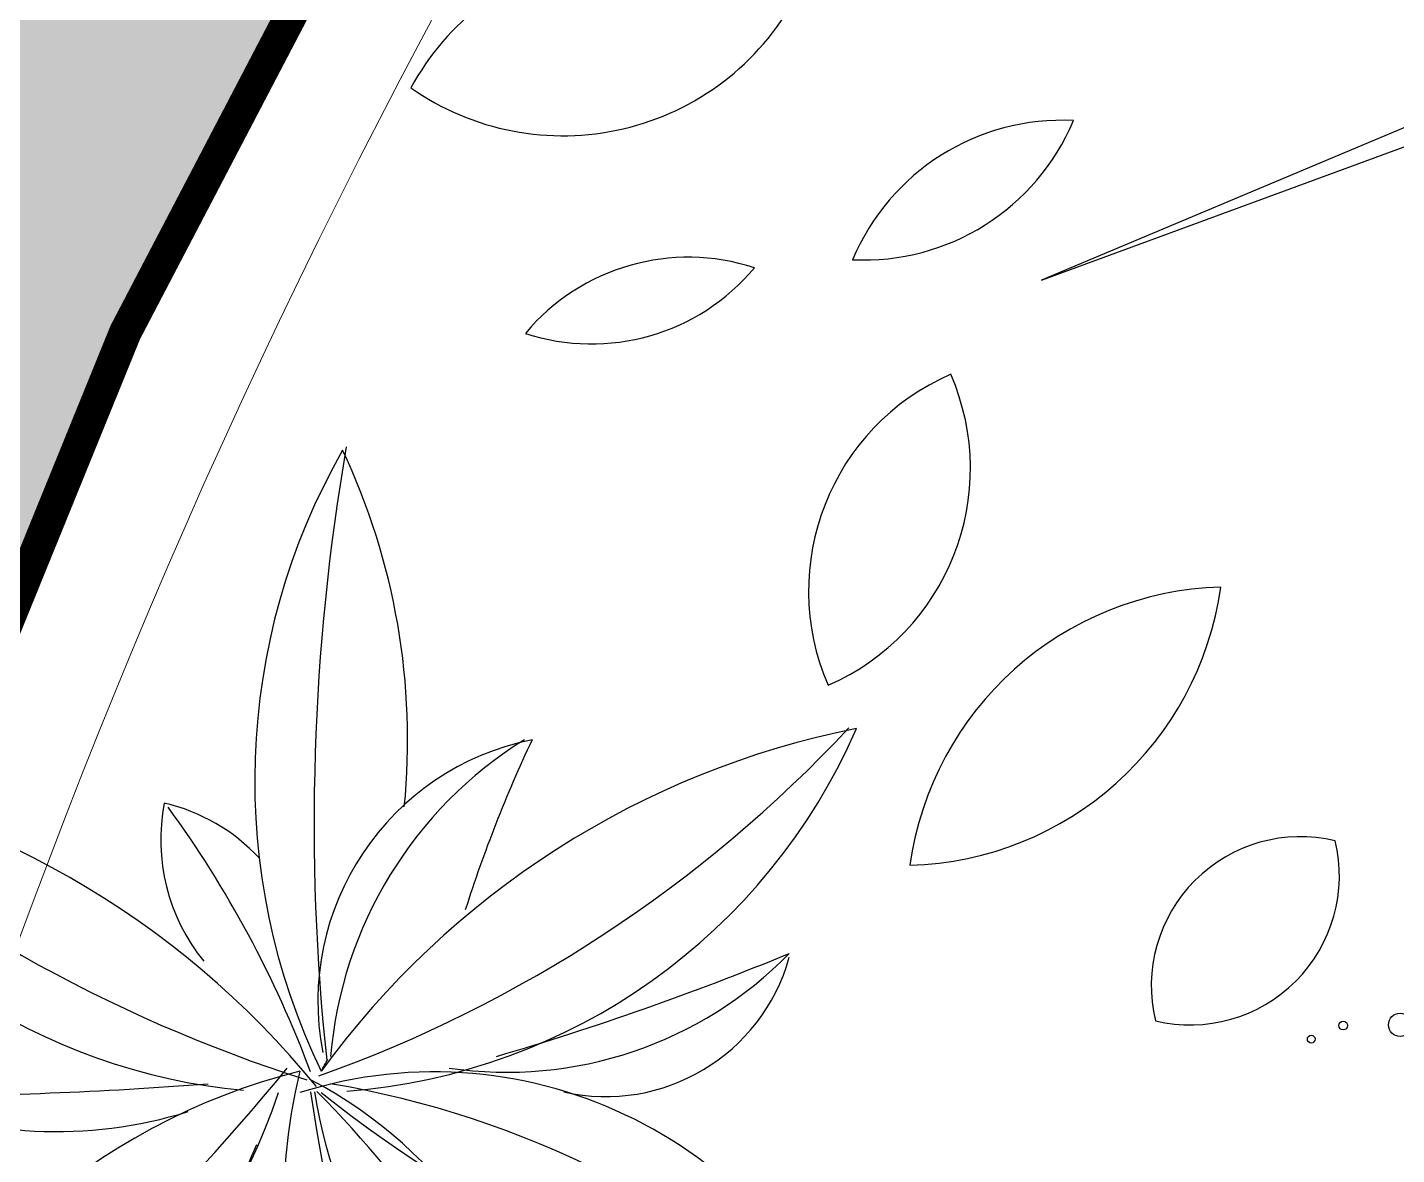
# Model space of a CAD drawing. Header units: millimetres. Extents: x -1030105 to 906887, y -616134 to 1220667.
# Drawn here: x -100338 to -98231, y 561622 to 563357 of the extents above; entities that cross this region are included whole.
import ezdxf

# ---------------------------------------------------------------- set-up
doc = ezdxf.new("R2010")
doc.units = ezdxf.units.MM
doc.header["$MEASUREMENT"] = 0
doc.linetypes.add('DASHED', pattern=[0.75, 0.5, -0.25])
doc.layers.add('A-Furniture', color=143, linetype='Continuous')
doc.layers.add('A-Tree', color=98, linetype='Continuous')
doc.layers.add('A-Wall', color=6, linetype='Continuous', lineweight=9)

# ---------------------------------------------------------------- blocks, each defined once
blk = doc.blocks.new('FUR')
at = {"layer": 'A-Furniture'}
blk.add_spline([(-46363.2046159654, 38182.85801342491), (-48352.45049999998, 38723.47072861483), (-50738.45049999998, 38177.97072861483), (-51361.95049999998, 36516.97072861483), (-50932.45049999998, 34079.47072861483), (-50064.45049999998, 32040.47072861483), (-50421.45049999998, 30984.47072861483), (-51847.95049999998, 29642.97072861483), (-52520.45049999998, 28301.97072861483), (-51538.45049999998, 26725.97072861483), (-50124.45049999998, 25889.47072861483), (-50094.95049999998, 24970.97072861483), (-52639.45049999998, 24598.97072861483), (-55764.95049999998, 24190.97072861483), (-58101.45049999998, 22242.47072861483), (-58906.45049999998, 18981.47072861483), (-56698.45049999998, 16186.47072861483), (-53354.95049999998, 16334.47072861483), (-51777.45049999998, 19442.47072861483), (-50750.45049999998, 19799.47072861483), (-49707.95049999998, 18980.47072861483), (-48063.95049999998, 17525.97072861483), (-44521.95049999998, 19754.47072861483), (-45333.45049999998, 23058.97072861483), (-45063.45049999998, 25559.47072861483), (-44006.95049999998, 26674.97072861483), (-42619.95049999998, 29779.47072861483), (-44288.45049999998, 31022.47072861483), (-44768.45049999998, 31763.97072861483), (-44666.95049999998, 32855.97072861483), (-43949.45049999998, 34829.47072861483), (-44667.45049999998, 36917.97072861483), (-46363.20461596519, 38182.85801342502)], degree=3, dxfattribs=at)
blk = doc.blocks.new('12PPLT11')
at = {"color": 0, "linetype": 'ByBlock'}
for p, q in [((-0.1132836656112204, -0.1442032113619689), (-0.2973929989445878, -0.2216018780286504)), ((-0.2973929989445878, -0.2216018780286504), (-0.1062476656112494, -0.1512394613619676))]:
    blk.add_line(p, q, dxfattribs=at)
for centre, radius, start, end in [((-0.4068282489446347, -0.2036111280286832), 0.07279833333333333, 54.97446300017218, 151.3792250010594), ((-0.4289492489446047, -0.109125711361969), 0.07279833333333333, 234.9744630001721, 331.3792250010594), ((-0.3462229156112855, -0.1535553780286705), 0.06249758333333334, 267.1724340003306, 337.236468999614), ((-0.2916762489445546, -0.2401590446953321), 0.06249758333333334, 87.17243400033057, 157.236468999614), ((-0.3944963322779813, -0.2736659613620134), 0.05835274999999999, 71.81924599980185, 140.0817599987332), ((-0.421043582277882, -0.1807817113619876), 0.05835274999999999, 251.8192459998019, 320.0817599987332), ((-0.296434582277918, -0.307076711362015), 0.06498733333333333, 113.47529200124, 203.4559599996687), ((-0.3819396656112986, -0.2733360446953554), 0.06498733333333333, 293.47529200124, 23.45595999966874), ((-0.3360968322779172, -0.2936292946953358), 0.08883749999999999, 271.6327640001786, 352.0267889979866), ((-0.2455868322779224, -0.3947534613619723), 0.08883749999999999, 91.63276400017855, 172.0267889979866), ((-0.2261904989445611, -0.4156024613619707), 0.04104691666666667, 76.54190600001937, 193.4774259998473), ((-0.2565539989445824, -0.3852491280286472), 0.04104691666666667, 256.5419060000193, 13.4774259998473)]:
    blk.add_arc(centre, radius, start, end, dxfattribs=at)
blk = doc.blocks.new('C2')
at = {"layer": 'A-Tree', "color": 8}
for centre, radius, start, end in [((597.8066810533492, 647.4478162748856), 512.9644939609045, 150.2411395785226, 205.8089924024951), ((1840.520802863575, 614.663511470193), 1710.013328275341, 170.2399811561488, 186.1147769933549), ((-319.6332879893016, 679.0836772795301), 522.1291424384847, 354.3326332317999, 25.28039436258732), ((-212.9250783589523, 1393.706720260845), 1033.274465553102, 289.6317747364299, 316.9415872008503), ((678.9583471508013, 29.49553686170839), 671.2071327478785, 101.2486208017848, 143.9898653391894), ((119.8017681216515, 874.5129376781988), 467.1576890094693, 274.4072576754843, 336.4430840679565), ((339.0637494305702, 477.7074091385002), 205.6003621570023, 101.4267094931179, 190.9876748326544), ((460.7013213895043, 408.7795932609588), 318.5844515836241, 121.9055202391609, 175.1858926215441), ((1238.200356553214, 234.6638037646771), 1039.70912533752, 154.6853166608095, 162.4500908880103), ((-394.1196820032856, -16.28424253803678), 678.7830739472802, 39.14999690914021, 81.38898289978646), ((119.8017681216515, 874.5129376781988), 467.1576890094693, 208.0484010644241, 264.6491229276512), ((473.6763151883424, 1516.111589349457), 1152.672504959493, 228.5744525952278, 252.384215517872), ((161.3379898599887, 602.3140435382957), 148.8271279052569, 169.1166209036329, 218.9555886236376), ((-17.29247572167515, 489.9658467163681), 144.1551195271773, 42.83736663617832, 76.97863792041294), ((-675.6265686209008, 122.8727199833374), 857.8705761906325, 20.51383794556775, 36.02424014850644), ((278.738285768326, 727.5477068470209), 304.278219035058, 261.6388708216413, 315.6255062312309), ((-362.4759722851959, 2596.584024063079), 2251.977424759328, 286.3355012364549, 292.4150150611594), ((354.8739890010984, 551.3400760767981), 146.7974213737446, 257.3556793837414, 344.3532487187752), ((-319.6332879893016, 679.0836772795301), 522.1291424384847, 330.7697376170311, 331.9367160107736), ((240.827546373308, -57.77903458592482), 496.9278064683223, 104.1284180658103, 160.1467714826719), ((-1212.861913616427, 1507.635573408741), 1708.312600899444, 305.4463593761205, 320.7381539293926), ((553.2720437054159, 318.8653606564039), 446.3301478634169, 166.3602607862572, 232.9473873304876), ((222.8508834598761, 78.65597689687274), 344.823888887098, 19.43419249484991, 107.435705152585), ((-189.9491252961816, 3449.078696529206), 3043.983831225277, 269.91002825064, 274.5019943887826), ((-34.96195786917815, 106.5881998699042), 350.9507541514024, 6.507278463115689, 62.36089659900944), ((18.22038746716134, -322.4153765899828), 747.4321797232111, 46.14831984268555, 80.37107364285058), ((-321.3298327564044, 547.7226396792103), 446.9018688599547, 282.2423311989974, 341.7320937913137), ((-67.36023888764612, 715.2663625454297), 337.6292509965691, 246.7315023999685, 287.3970904032515), ((1308.343660235485, 576.0264644791023), 1192.382886922759, 188.0958949225132, 210.722578142023), ((486.077814778153, 461.5422813013429), 359.2264137293816, 188.5552242675603, 241.3288961956136), ((-509.9640583559885, -226.3472040423658), 903.3571745151023, 24.75992225526024, 44.64727991474892), ((776.6502670997143, 1214.233641913161), 1030.057604216278, 231.5416259423199, 257.1763624081367), ((423.9871086181593, 217.0607059827889), 369.8270333400882, 155.9892964331983, 202.8399613678449), ((921.5218744179001, 133.2178408322507), 840.488187284618, 165.0603950652925, 184.073746994936), ((207.7481049136404, 208.9563885416137), 186.2569995667042, 154.5275994809214, 228.0163014909153), ((-394.1196820032856, -16.28424253803678), 678.7830739472802, 358.2221592825441, 17.85830694949557)]:
    blk.add_arc(centre, radius, start, end, dxfattribs=at)
blk = doc.blocks.new('CAY8')
at = {"color": 0, "linetype": 'ByBlock'}
for centre, radius in [((31.48148599150772, 518.0783178529473), 2.131378200259296), ((50.36470363338049, 515.3824966244883), 2.431098301469456), ((77.3407325483222, 499.5445846276652), 6.40257541686573)]:
    blk.add_circle(centre, radius, dxfattribs=at)
blk = doc.blocks.new('CÂY')
at = {"layer": 'A-Tree', "color": 8, "ltscale": 10}
for name, p, xscale, yscale, zscale in [('12PPLT11', (-7918.139272576766, 55097.5177320498), 5600, 5600, 5600), ('C2', (-10964.17910883769, 51790.80491741677), 2, 2, 2)]:
    blk.add_blockref(name, p, dxfattribs=dict(at, xscale=xscale, yscale=yscale, zscale=zscale))
at = {"layer": 'A-Tree', "color": 8, "ltscale": 10, "xscale": 2.803183510899544, "yscale": 2.803183510899544, "zscale": 2.803183510899544, "rotation": 31.14823041759436}
blk.add_blockref('CAY8', (-8492.726565111967, 51399.82218177477), dxfattribs=at)
blk = doc.blocks.new('BỐ TRÍ LAY OUT')
at = {"layer": 'A-Furniture', "color": 3}
for name, p in [('CÂY', (4286.75486311756, 4469.288343299762)), ('FUR', (48783.7433631176, 18654.71482977469))]:
    blk.add_blockref(name, p, dxfattribs=at)
blk = doc.blocks.new('TƯỜNG KIẾN TRÚC')
at = {"color": 0}
blk.add_lwpolyline([(-59109.45050007258, -10951.41178502212, 0.3007712608834658), (-59433.48834112042, -20977.9515451272, -0.1109267746102993), (-58324.95049999893, -25392.9117849312, 0.2744959358900485), (-54764.67693125011, -30745.50201954215), (-54870.07724847212, -30916.70735113195, -0.2737434813125313), (-58524.82350961678, -25400.4982577007, 0.110781498324218), (-59608.28799956816, -21075.5089369925, -0.3003100924078351), (-59276.732707736, -10841.56509468262, 0.1203599662711941), (-56712.10026304639, -2725.501215154189, -0.428868107866043), (-44402.02985209874, 7806.991538148141), (-44422.95049881186, 7608.088214958785, 0.4288927192910423), (-56512.45050001712, -2737.411785252159, -0.1204783687929575)], format="xyb", close=True, dxfattribs=at)
blk = doc.blocks.new('KIẾN TRÚC')
h = blk.add_hatch(color=9)
h.dxf.hatch_style = 1
edge = h.paths.add_edge_path(flags=16)
edge.add_line((62281.95049999998, 27412.02927138517), (55232.82389649404, 27412.02927138505))
edge.add_arc((32545.50878812408, 30716.66293956665), 22926.72829924391, 284.53695158247865, 351.7125813344091, ccw=False)
edge.add_line((38300.21700792988, 8523.911784915952), (13217.51784992669, 8523.911784910597))
edge.add_arc((23753.10182550838, 24110.84943410289), 18813.58963585476, 227.7677182561868, 235.9442986410003, ccw=False)
edge.add_arc((7788.819823088517, 12733.3910908635), 4187.039666959467, 236.0590124962323, 322.4360737019827, ccw=False)
edge.add_arc((13873.5970987339, 18503.25729619298), 12505.26566685072, 190.8327360748526, 227.6605687844487, ccw=False)
edge.add_arc((25477.52443721271, 20792.18331255531), 24332.69085544715, 180.6832153365221, 190.991126688788, ccw=False)
edge.add_arc((3282.93561756362, 20557.21277457592), 2137.084471138149, 101.08076224722828, 181.479400931386, ccw=False)
edge.add_line((2872.204064266523, 22654.45611475036), (4986.06665855035, 23013.11448664329))
edge.add_arc((28039.69241930227, 24288.4119512235), 23088.87273861522, 153.2014320220877, 183.1663029992741, ccw=False)
edge.add_arc((10232.26976538847, 40544.64471371844), 6483.106001901682, 182.8401094538115, 244.3962742115525, ccw=False)
edge.add_arc((-6425.00274742386, 39970.86676714511), 10185.26120742048, 1.420812516492314, 26.70695635716553)
edge.add_arc((10590.58143904217, 49414.25633883046), 9292.69259551461, 144.7133172211654, 211.5754885360199, ccw=False)
edge.add_arc((-12326.15115191392, 64090.21360378864), 17935.64217367859, 328.7375359512051, 356.1899532233969)
edge.add_arc((16735.32676788772, 62308.59922571364), 11181.04393981935, 84.1243873636841, 176.9761863570094, ccw=False)
edge.add_arc((20708.98128665387, 99752.52490135818), 26473.21942281876, 263.8653720447036, 288.4869561324928)
edge.add_arc((35667.35201082098, 54479.70646712999), 21207.13938727637, 73.35106851793267, 108.03023985438841, ccw=False)
edge.add_arc((44765.46109434243, 84516.17499720305), 10177.42256554817, 252.7258710955127, 285.7130125077479)
edge.add_arc((49658.99676799333, 68415.98596348311), 6655.601145545619, 49.49953772748103, 108.7311152981473, ccw=False)
edge.add_arc((48035.04809900769, 66009.84854850778), 9545.540963997893, -2.328829575281418, 51.46764420018991, ccw=False)
edge.add_line((57572.70516659174, 65621.96975748474), (49483.50000000001, 65623.9117849106))
edge.add_line((49483.50000000001, 65623.9117849106), (62281.95049999965, 65623.9117849191))
edge.add_line((62281.95049999965, 65623.9117849191), (62281.95049999998, 27412.02927138517))
h.paths.add_polyline_path([(0, 77895.5), (64428.50000000001, 77895.5), (64428.50000000001, -0.577250000089407), (-1.792749999687658, 0.577250000089407)])
at = {"layer": 'A-Wall'}
blk.add_blockref('TƯỜNG KIẾN TRÚC', (62285.79396247002, 65615.61311326921), dxfattribs=at)

msp = doc.modelspace()

# ---------------------------------------------------------------- linework, layer by layer
at = {"color": 1, "linetype": 'DASHED', "ltscale": 1000, "const_width": 50}
msp.add_lwpolyline([(-95670.36382637039, 506057.7127576224, -0.1976179126471055), (-98776.4909959755, 504407.8530505756, -0.1933850795687879), (-101327.4665850348, 505136.2682151492, -0.1620892894414481), (-105187.3251048478, 512029.4862030041, -0.0450071005246337), (-105631.9365025142, 516378.5384931223, -0.3659412979444954), (-103906.2959357335, 518530.9561147504), (-101743.9030274843, 518897.8486090698, -0.1357393945070406), (-99338.88206733699, 530570.340333024, -0.2750178852905023), (-103021.3730096331, 536099.9135275302, 0.1107814983251507), (-104104.8374997806, 540424.9028483479, -0.3003100923854334), (-103773.2822078853, 550658.8466900261, 0.1203599662960986), (-101208.6497629923, 558774.9105705839, -0.4288681078624456), (-88898.57935298752, 569307.4033231586, 0.107847157214301), (-77675.15854412533, 570521.9329957211, -0.1524819869208155), (-65035.16077594279, 570674.3053047663, 0.1449358142641596), (-59256.79872041271, 570595.5800135372, -0.2643588036035894), (-52796.99522499467, 569353.4099046133, -0.2237263001650759), (-49205.79483340826, 561498.4697574847), (-44496.54950000049, 561500.4117849191), (-44496.54950000002, 523288.5292713851), (-51545.67610350606, 523288.5292713851, -0.3011393681377011), (-68478.28299209109, 504400.4117849106), (-93560.98215007345, 504400.4117849106, -0.03627546227429911), (-95670.36382637039, 506057.7127576224)], format="xyb", dxfattribs=at)

# ---------------------------------------------------------------- block references
at = {"color": 3}
for name, p in [('KIẾN TRÚC', (-106778.5, 495876.5)), ('BỐ TRÍ LAY OUT', (-93480.29286311776, 504642.1131132607))]:
    msp.add_blockref(name, p, dxfattribs=at)

doc.saveas('drawing.dxf')
